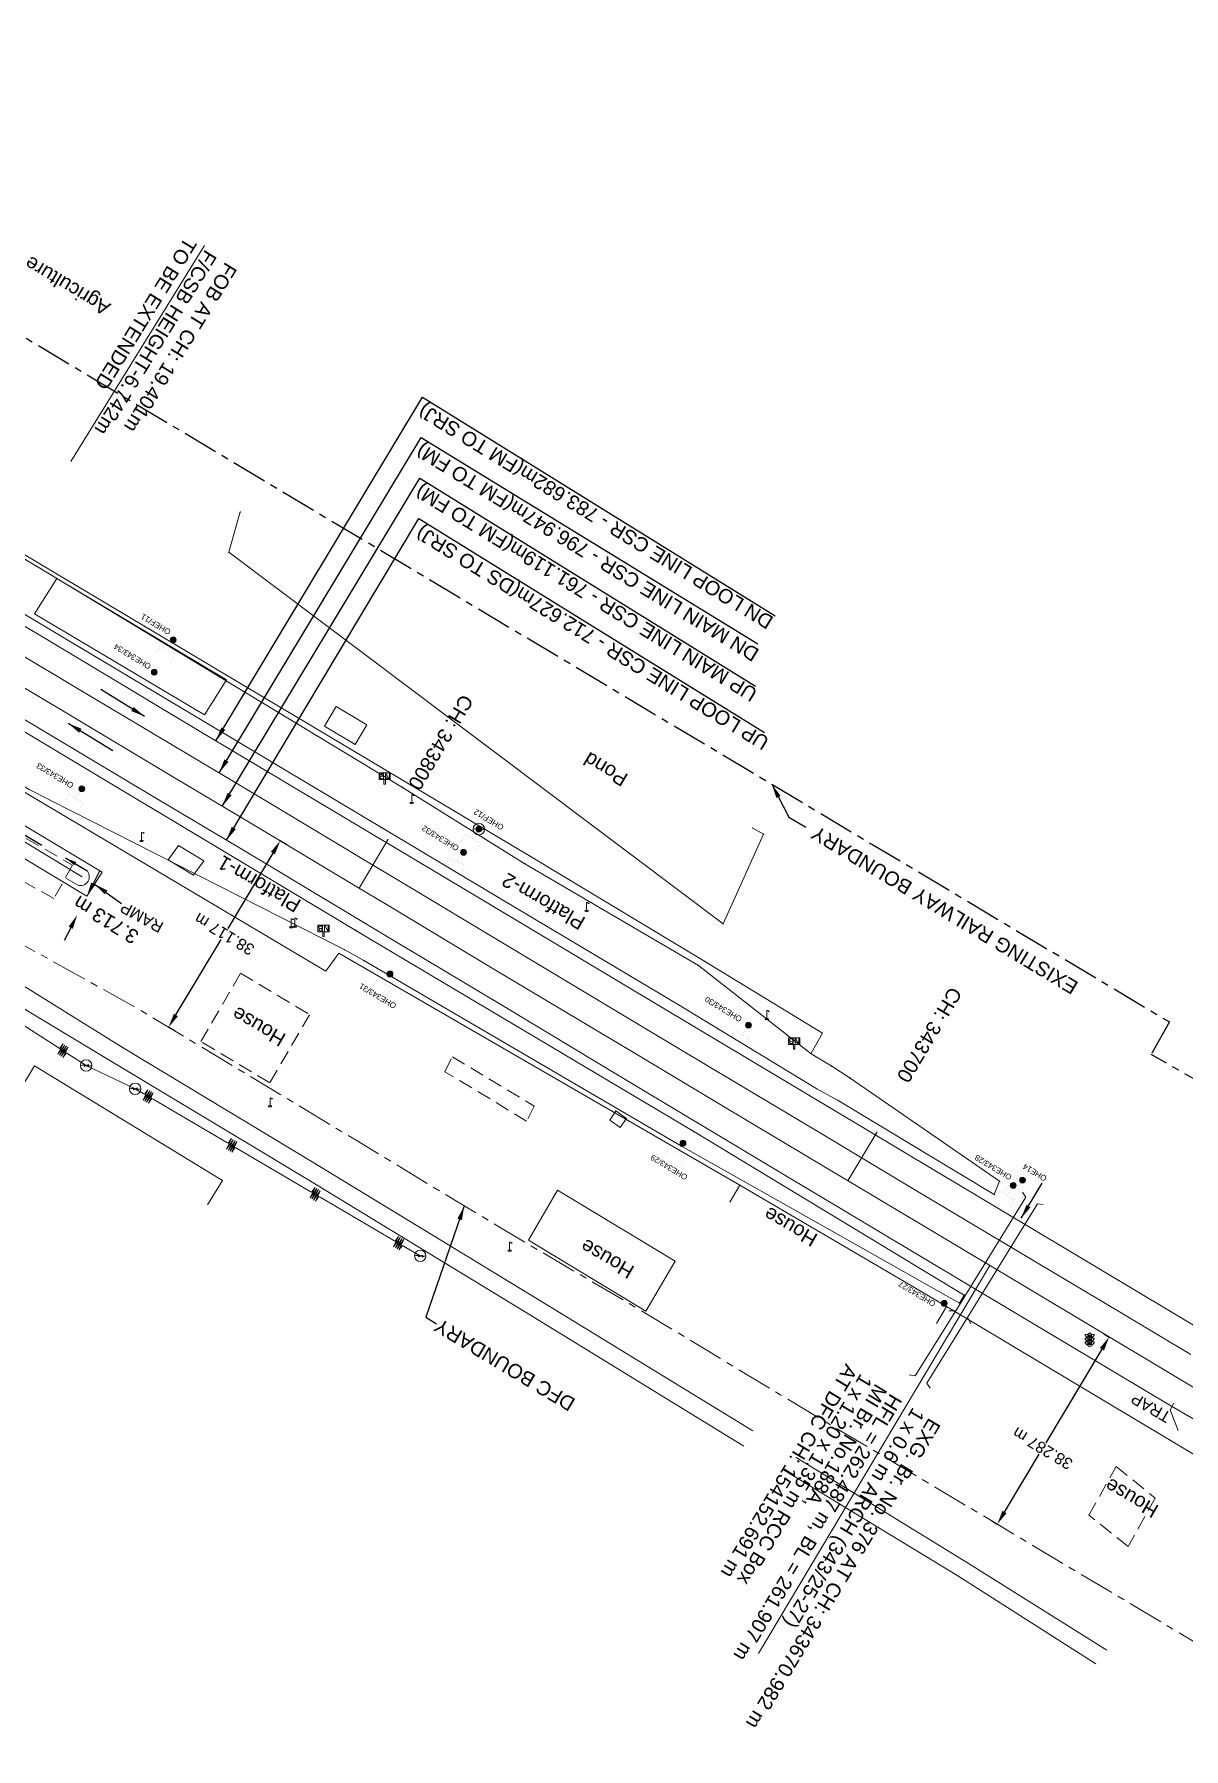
# Model space of a CAD drawing. Header units: metres. Extents: x 593168 to 611286, y 3401475 to 3412398.
# Drawn here: x 607946.2 to 608148, y 3403323.6 to 3403624.5 of the extents above; entities that cross this region are included whole.
import ezdxf
from ezdxf.enums import TextEntityAlignment as Align

# ---------------------------------------------------------------- set-up
doc = ezdxf.new("R2010")
doc.units = ezdxf.units.M
doc.header["$MEASUREMENT"] = 0
doc.linetypes.add('CENTER', pattern=[2, 1.25, -0.25, 0.25, -0.25])
doc.linetypes.add('DASHED', pattern=[0.75, 0.5, -0.25])
doc.layers.get('Defpoints').update_dxf_attribs({"lineweight": 0})
for name, color, linetype, lineweight in [('BRIDGE DETAILS PLAN', 7, 'Continuous', 0), ('CANAL BOTTOM', 5, 'Continuous', 0), ("CHAWAPAIL STN. SRJ's", 251, 'Continuous', 0), ('Compound Wall', 251, 'Continuous', 0), ('DFCC BOUNDARY', 6, 'CENTER', 0), ('Electric Pole', 251, 'Continuous', 0), ('Exg track', 7, 'Continuous', 0), ('Existing IR Chainage', 7, 'Continuous', 0), ('Existing IR Track', 7, 'Continuous', 0), ('Govt buliding', 251, 'Continuous', 0), ('Grill', 251, 'Continuous', 0), ('Lamp_Post', 251, 'Continuous', 0), ('Name Board', 251, 'Continuous', 0), ("NEW CHAWAPAIL STN. SRJ's", 10, 'Continuous', 0), ('OHE MAST', 8, 'Continuous', 0), ('OHE MAST TEXT', 8, 'Continuous', 0), ('Platform', 7, 'Continuous', 0), ('Pond Bottom', 5, 'Continuous', 0), ('Pond Top', 5, 'Continuous', 0), ('Pow_Line', 134, 'Continuous', 0), ('PROPOSED DFCC TRACK', 1, 'Continuous', 0), ('Religious_Place', 251, 'Continuous', 0), ('Residential Building Pucca', 251, 'Continuous', 0), ('Residential Building Semipucca', 251, 'Continuous', 0), ('Shed', 251, 'Continuous', 0), ('Side Details', 251, 'Continuous', 0), ('Sign Board', 251, 'Continuous', 0), ('SRJ CH. in Station', 7, 'Continuous', 0), ('Subroad Edge', 34, 'Continuous', 0), ('Text1', 251, 'Continuous', 0)]:
    doc.layers.add(name, color=color, linetype=linetype, lineweight=lineweight)
doc.layers.add('Existing Railway Boundary', color=7, linetype='CENTER')
doc.styles.add('NB', font='swissbo.ttf', dxfattribs={"height": 1.5})
doc.styles.get("Standard").update_dxf_attribs({"font": 'arial.ttf'})
doc.styles.add('Style-Arial', font='arial.ttf')
doc.dimstyles.new('ISO-25', dxfattribs={"dimtxt": 2.5, "dimasz": 2.5, "dimexe": 1.25, "dimexo": 0.625, "dimtad": 1, "dimtxsty": 'Standard', "dimcen": 2.5, "dimadec": 0, "dimazin": 0, "dimtfac": 1, "dimtmove": 0, "dimatfit": 3, "dimfxl": 1, "dimarcsym": 0})
doc.dimstyles.get("Standard").update_dxf_attribs({"dimtxt": 2.5, "dimasz": 0.18, "dimexe": 0.18, "dimexo": 0.0625, "dimgap": 0.09, "dimtad": 0, "dimtih": 1, "dimtoh": 1, "dimdec": 3, "dimzin": 0, "dimdsep": 46, "dimtxsty": 'Standard', "dimcen": 0.09, "dimaunit": 1, "dimadec": 4, "dimazin": 0, "dimtfac": 1, "dimtdec": 3, "dimtofl": 0, "dimtmove": 0, "dimatfit": 3, "dimfxl": 1, "dimtolj": 1, "dimtzin": 0, "dimarcsym": 0})

# ---------------------------------------------------------------- blocks, each defined once
blk = doc.blocks.new('EP')
blk.add_hatch(color=8).paths.add_polyline_path([(-0.21, -0.05), (-0.21, 0.16), (-0.93, -0.01), (-0.31, 0.07), (-0.31, -0.19), (0.31, 0), (0.31, -0.24), (0.94, -0.01), (0.41, -0.1), (0.43, 0.15)])
at = {"color": 8}
for p, q in [((-0.93, -0.01), (-0.21, 0.16)), ((-0.31, 0.07), (-0.93, -0.01)), ((-0.31, -0.19), (-0.31, 0.07)), ((0.31, 0), (-0.31, -0.19)), ((-0.21, 0.16), (-0.21, -0.05)), ((-0.21, -0.05), (0.43, 0.15)), ((0.31, -0.24), (0.31, 0)), ((0.43, 0.15), (0.41, -0.1)), ((0.94, -0.01), (0.31, -0.24)), ((0.41, -0.1), (0.94, -0.01))]:
    blk.add_line(p, q, dxfattribs=at)
blk.add_circle((0, 0), 1, dxfattribs=at)
blk = doc.blocks.new('LP')
for points in [[(0, 0), (0, 1.5)], [(0.25, 1.35), (0.44, 1.35)]]:
    blk.add_lwpolyline(points)
for centre, radius, start, end in [((0.07, 0.99), 0.519, 57.6425, 97.3165), ((0.34, 1.33), 0.094, 11.7012, 168.0476)]:
    blk.add_arc(centre, radius, start, end)
at = {"extrusion": (0, 0, -1)}
blk.add_ellipse((0, 0.01), major_axis=(0.308, 0), ratio=0.400495, dxfattribs=at)
blk.add_ellipse((0.35, 1.36), major_axis=(0.0017, 0.0438), ratio=0.461056, start_param=1.74022, end_param=4.575836)
blk = doc.blocks.new('NB')
for p, q in [((-0.98, 0.82), (-0.98, 1.98)), ((-0.98, 1.98), (0.98, 1.98)), ((-0.98, 0.82), (0.98, 0.82)), ((-0.13, 0.82), (-0.13, 0)), ((-0.13, 0), (0.13, 0)), ((0.13, 0.82), (0.13, 0)), ((0.98, 1.98), (0.98, 0.82))]:
    blk.add_line(p, q)
at = {"style": 'NB', "width": 1.025371}
blk.add_text('NB', height=0.988, rotation=180, dxfattribs=at).set_placement((0, 1.39), align=Align.MIDDLE)
blk = doc.blocks.new('SIG')
for color, points in [(1, [(-0.22, 0.42, 0.180295), (-0.01, 0.33, -0.00255), (0.01, 0.33, -0.00255), (0.02, 0.33, 0.180295), (0.23, 0.42, -0.002654), (0.25, 0.44, 0.184495), (0.33, 0.65, 1.000001), (-0.32, 0.65, 0.184495), (-0.24, 0.44, -0.002654)]), (2, [(0.23, -0.23, -0.002654), (0.25, -0.21, 0.184495), (0.33, 0.01, 1.000001), (-0.32, 0.01, 0.184495), (-0.24, -0.21, -0.002654), (-0.22, -0.23, 0.180295), (-0.01, -0.32, -0.00255), (0.01, -0.32, -0.00255), (0.02, -0.32, 0.180295)]), (3, [(0.23, -0.88, -0.002654), (0.25, -0.86, 0.184495), (0.33, -0.64, 1.000001), (-0.32, -0.64, 0.184495), (-0.24, -0.86, -0.002654), (-0.22, -0.88, 0.395599)])]:
    blk.add_hatch(color=color).paths.add_polyline_path(points)
for p, q in [((-0.31, 0.98), (-0.32, -0.9)), ((0.33, -0.9), (0.32, 0.98))]:
    blk.add_line(p, q)
for points in [[(-0.31, 0.98), (-0.81, 0.98, 0.198758), (-0.42, 0.41, 0.003814), (-0.31, 0.39, 0.003814)], [(-0.31, 0.33), (-0.81, 0.33, 0.198758), (-0.42, -0.23, 0.003727), (-0.32, -0.26, 0.003727)], [(0.32, 0.98), (0.82, 0.98, -0.198758), (0.44, 0.41, -0.003814), (0.32, 0.39, -0.003814)], [(0.32, 0.33), (0.82, 0.33, -0.198758), (0.44, -0.23, -0.003727), (0.33, -0.26, -0.003727)], [(-0.32, -0.32), (-0.81, -0.32, 0.198758), (-0.42, -0.88, 0.003639), (-0.32, -0.9)], [(0.33, -0.32), (0.82, -0.32, -0.198758), (0.44, -0.88, -0.003639), (0.33, -0.9)]]:
    blk.add_lwpolyline(points, format="xyb")
for centre, radius, start, end in [((0.01, 0.91), 0.324, 12.4049, 167.5951), ((0.01, 0.81), 0.357, 27.7578, 152.2422), ((0.01, -0.9), 0.324, 181.4572, 358.5428)]:
    blk.add_arc(centre, radius, start, end)
blk = doc.blocks.new('OHE MAST')
h = blk.add_hatch(color=256)
h.dxf.hatch_style = 1
edge = h.paths.add_edge_path()
edge.add_arc((0, 0), 0.514, 0, 360)
at = {"const_width": 0.01}
for points in [[(1.5, 3.5), (1.5, 2), (-1.5, 2), (-1.5, 3.5)], [(0, 2), (0, 0)]]:
    blk.add_lwpolyline(points, dxfattribs=at)
blk.add_circle((0, 0), 0.514)
blk = doc.blocks.new('*D231')
at = {"layer": 'Defpoints', "color": 0, "transparency": 16777216}
for p in [(607955.47, 3403473.22, 269.75), (607953.77, 3403469.92), (607953.77, 3403469.92)]:
    blk.add_point(p, dxfattribs=at)
at = {"layer": 'PROPOSED DFCC TRACK', "color": 0, "lineweight": -2, "transparency": 16777216}
for p, q in [((607956.62, 3403475.44), (607957.77, 3403477.66)), ((607952.63, 3403467.69), (607951.48, 3403465.47))]:
    blk.add_line(p, q, dxfattribs=at)
at = {"layer": 'PROPOSED DFCC TRACK', "color": 0, "transparency": 16777216}
for points in [[(607956.25, 3403475.63), (607956.99, 3403475.25), (607955.47, 3403473.22)], [(607952.26, 3403467.88), (607953, 3403467.5), (607953.77, 3403469.92)]]:
    blk.add_solid(points, dxfattribs=at)
at = {"layer": 'PROPOSED DFCC TRACK', "color": 0, "lineweight": 0, "transparency": 16777216, "insert": (607958.83, 3403469.08), "char_height": 2.5, "attachment_point": 5, "rotation": 148.1236, "style": 'Style-Arial'}
blk.add_mtext('\\A1;3.713 m', dxfattribs=at)
blk = doc.blocks.new('TerminatorOpen_0.5')
at = {"color": 0, "linetype": 'ByBlock', "lineweight": -2}
for q in [(-1, 0.25), (-1, 0), (-1, -0.25)]:
    blk.add_line((0, 0), q, dxfattribs=at)
blk = doc.blocks.new('*D220')
at = {"layer": 'Defpoints', "color": 0, "linetype": 'ByBlock', "ltscale": 5, "transparency": 16777216}
for p in [(608133.89, 3403396.5), (608134.94, 3403395.87), (608114.23, 3403363.65)]:
    blk.add_point(p, dxfattribs=at)
at = {"layer": 'DFCC BOUNDARY', "color": 0, "linetype": 'ByBlock', "lineweight": -2, "ltscale": 5, "transparency": 16777216}
for p, q in [((608133.66, 3403393.73), (608123.84, 3403377.31)), ((608133.99, 3403396.44), (608135.05, 3403395.81)), ((608116.57, 3403365.16), (608122.66, 3403375.34)), ((608114.33, 3403363.59), (608115.39, 3403362.95))]:
    blk.add_line(p, q, dxfattribs=at)
at = {"layer": 'DFCC BOUNDARY', "color": 0, "linetype": 'ByBlock', "ltscale": 5, "transparency": 16777216}
for points in [[(608133.3, 3403393.94), (608134.02, 3403393.51), (608134.94, 3403395.87)], [(608116.21, 3403365.38), (608116.92, 3403364.95), (608115.28, 3403363.02)]]:
    blk.add_solid(points, dxfattribs=at)
at = {"layer": 'DFCC BOUNDARY', "color": 0, "linetype": 'ByBlock', "ltscale": 5, "transparency": 16777216, "insert": (608123.25, 3403376.33), "char_height": 2, "attachment_point": 5, "rotation": 149, "style": 'Style-Arial'}
blk.add_mtext('\\A1;38.287 m', dxfattribs=at)
blk = doc.blocks.new('*D221')
at = {"layer": 'Defpoints', "color": 0, "linetype": 'ByBlock', "ltscale": 5, "transparency": 16777216}
for p in [(607989.41, 3403482.93), (607990.66, 3403482.18), (607971.06, 3403449.48)]:
    blk.add_point(p, dxfattribs=at)
at = {"layer": 'DFCC BOUNDARY', "color": 0, "linetype": 'ByBlock', "lineweight": -2, "ltscale": 5, "transparency": 16777216}
for p, q in [((607988.12, 3403480.79), (607980.2, 3403467.57)), ((607990.55, 3403482.24), (607989.3, 3403482.99)), ((607971.1, 3403452.38), (607979.02, 3403465.6)), ((607970.96, 3403449.55), (607969.71, 3403450.3))]:
    blk.add_line(p, q, dxfattribs=at)
at = {"layer": 'DFCC BOUNDARY', "color": 0, "linetype": 'ByBlock', "ltscale": 5, "transparency": 16777216}
for points in [[(607987.76, 3403481), (607988.48, 3403480.57), (607989.41, 3403482.93)], [(607970.74, 3403452.59), (607971.46, 3403452.16), (607969.81, 3403450.23)]]:
    blk.add_solid(points, dxfattribs=at)
at = {"layer": 'DFCC BOUNDARY', "color": 0, "linetype": 'ByBlock', "ltscale": 5, "transparency": 16777216, "insert": (607979.61, 3403466.58), "char_height": 2, "attachment_point": 5, "rotation": 149, "style": 'Style-Arial'}
blk.add_mtext('\\A1;38.117 m', dxfattribs=at)

msp = doc.modelspace()

# ---------------------------------------------------------------- linework, layer by layer
at = {"layer": 'BRIDGE DETAILS PLAN', "lineweight": 13, "flags": 128}
msp.add_lwpolyline([(608113.974, 3403408.4199), (608073.351, 3403340.327)], dxfattribs=at)
at = {"layer": "CHAWAPAIL STN. SRJ's", "lineweight": 13, "elevation": 135.6009, "flags": 128}
msp.add_lwpolyline([(607976.104, 3403587.3936), (607952.6712, 3403549.4836)], dxfattribs=at)
at = {"layer": 'Compound Wall'}
for points in [[(608068.3389, 3403419.5323, 265.3231), (608070.1106, 3403422.5073, 264.8019), (608099.346, 3403405.3747, 264.7114), (608106.4056, 3403401.2341, 264.6895), (608150.8925, 3403374.6287, 264.6572)], [(608104.6333, 3403398.2594, 265.2107), (608106.4056, 3403401.2341, 264.6895)]]:
    msp.add_polyline3d(points, dxfattribs=at)
at = {"layer": 'DFCC BOUNDARY', "ltscale": 5, "flags": 128}
msp.add_lwpolyline([(608169.7484, 3403330.5329), (608166.0125, 3403332.7612), (608109.3376, 3403366.5656), (608077.3094, 3403385.6693), (608053.897, 3403399.8354), (608027.9038, 3403415.1356), (608002.7237, 3403430.4016), (607965.038, 3403453.1168), (607923.0995, 3403476.5115), (607908.5225, 3403452.0667), (607756.2131, 3403543.6905), (607765.5086, 3403559.4423), (607571.8471, 3403673.7258), (607552.2717, 3403660.5571), (607485.2693, 3403700.0965), (607479.8852, 3403703.2741), (607474.4939, 3403706.4583), (607469.0947, 3403709.6517), (607463.6689, 3403712.8676), (607458.2522, 3403716.0874), (607452.8306, 3403719.3215), (607447.4053, 3403722.5717), (607441.9978, 3403725.8273, -0.00829626), (607370.6701, 3403770.5171), (607376.2934, 3403779.6115)], format="xyb", dxfattribs=at)
at = {"layer": 'Exg track', "elevation": 264.1857}
msp.add_lwpolyline([(608146.3011, 3403384.2452), (608145.6295, 3403383.0941), (608147.0314, 3403379.4606)], dxfattribs=at)
at = {"layer": 'Existing IR Chainage', "color": 7, "linetype": 'Continuous', "lineweight": 13, "flags": 128}
for points in [[(608008.3817, 3403483.2171), (608003.2463, 3403474.6365)], [(608094.1809, 3403431.8746), (608089.056, 3403423.2877)]]:
    msp.add_lwpolyline(points, dxfattribs=at)
at = {"layer": 'Existing IR Track', "color": 0, "flags": 128}
for points in [[(608151.5167, 3403396.9152), (608086.4235, 3403435.7831), (608056.7796, 3403453.4972), (608031.8518, 3403468.4243), (608012.9231, 3403479.7069), (607975.9689, 3403501.7758), (607956.1825, 3403513.6224), (607936.3775, 3403525.4876), (607916.8375, 3403537.1673), (607899.659, 3403547.5073), (607879.377, 3403559.6085), (607862.2113, 3403569.8569), (607844.4569, 3403580.4738), (607828.8824, 3403589.8264), (607809.379, 3403601.4936), (607791.9107, 3403611.9358), (607773.1687, 3403623.2026), (607759.7901, 3403631.2413), (607739.2471, 3403643.525)], [(608189.1933, 3403358.4469), (608145.1533, 3403384.1435), (608107.2322, 3403406.7721), (608077.1122, 3403424.809), (608048.9418, 3403441.6816), (608028.7206, 3403453.8546), (608009.5482, 3403465.3257), (607999.9832, 3403471.033), (607981.9504, 3403481.8659), (607967.9877, 3403490.2163), (607949.1946, 3403501.4065), (607926.8519, 3403514.7494), (607908.8396, 3403525.5435), (607890.4199, 3403536.5796), (607871.5161, 3403547.8865), (607855.0867, 3403557.649), (607837.0381, 3403568.5038), (607819.5812, 3403578.9165), (607801.5152, 3403589.7056), (607785.097, 3403599.5287), (607764.9084, 3403611.5797), (607751.7691, 3403619.4251)]]:
    msp.add_lwpolyline(points, dxfattribs=at)
at = {"layer": 'Existing IR Track', "color": 0, "lineweight": 15, "flags": 128}
for points in [[(608149.253, 3403392.8035), (608133.1137, 3403402.4273), (608116.9102, 3403412.0895), (608100.5498, 3403421.8888), (608084.103, 3403431.7437), (608069.1691, 3403440.6578), (608054.167, 3403449.6128), (608029.322, 3403464.5008), (608010.4231, 3403475.8438), (608006.3658, 3403478.277), (607987.3072, 3403489.7199), (607973.099, 3403498.1886), (607953.8044, 3403509.6915), (607932.1823, 3403522.5789), (607914.3945, 3403533.2082), (607896.6199, 3403543.9107), (607876.7913, 3403555.7505), (607859.7798, 3403565.899), (607842.1925, 3403576.3679), (607825.4945, 3403586.3774), (607807.1703, 3403597.3308), (607789.4345, 3403607.9296), (607770.1471, 3403619.4703), (607756.8952, 3403627.397)], [(608160.6071, 3403380.5312), (608147.2148, 3403388.5271), (608130.7101, 3403398.4046), (608114.4058, 3403408.1623), (608098.1416, 3403417.8652), (608082.0197, 3403427.4872), (608066.7525, 3403436.6154), (608051.5213, 3403445.7222), (608026.9257, 3403460.44), (608008.1768, 3403471.6857), (608002.8781, 3403474.8569), (607984.5464, 3403485.8427), (607970.6918, 3403494.1213), (607951.5286, 3403505.5588), (607929.5354, 3403518.6739)]]:
    msp.add_lwpolyline(points, dxfattribs=at)
at = {"layer": 'Existing IR Track', "color": 0, "linetype": 'Continuous', "flags": 128}
msp.add_lwpolyline([(608106.7909, 3403400.4725), (608108.027, 3403400.4561), (608120.2835, 3403420.3965), (608119.7046, 3403421.2755)], dxfattribs=at)
at = {"layer": 'Existing IR Track', "color": 0, "linetype": 'Continuous', "elevation": 0.001, "flags": 128}
msp.add_lwpolyline([(608110.648, 3403398.203), (608110.0723, 3403399.297), (608122.3287, 3403419.2373), (608123.3747, 3403419.1206)], dxfattribs=at)
at = {"layer": 'Existing Railway Boundary', "ltscale": 5}
for points in [[(607755.5205, 3403663.0787), (607768.7738, 3403683.4578), (607924.3361, 3403590.4668), (607921.2062, 3403585.2309), (608145.5025, 3403451.1525), (608142.2829, 3403445.4311)], [(610412.2426, 3402047.4072), (610348.1708, 3402084.3155), (610255.6699, 3402141.9633), (610098.8011, 3402235.9968), (610097.6409, 3402236.5907), (610096.8654, 3402237.0016), (610095.7382, 3402237.4658), (610093.9073, 3402238.4592), (608296.8511, 3403316.4743), (608263.9541, 3403378.7593), (608188.5487, 3403419.3953), (608142.2829, 3403445.4311)]]:
    msp.add_lwpolyline(points, dxfattribs=at)
at = {"layer": 'Govt buliding', "color": 88, "linetype": 'DASHED', "ltscale": 5}
msp.add_lwpolyline([(608018.325, 3403442.4234), (608019.6368, 3403445.0449), (608033.971, 3403436.3791), (608032.6591, 3403433.7576)], close=True, dxfattribs=at)
at = {"layer": 'Grill'}
for points in [[(607651.9058, 3403703.0721, 264.1877), (607735.7925, 3403652.7963, 264.4216), (607790.6879, 3403620.3994, 265.1144), (607793.0067, 3403623.6824, 264.8165), (607847.6243, 3403591.3213, 264.9515), (607872.7318, 3403576.074, 265.0664), (607923.826, 3403545.4481, 266.0531), (608033.472, 3403480.1018, 264.9185), (608063.5002, 3403462.0502, 265.0574), (608084.5837, 3403449.1867, 264.6106), (608082.646, 3403445.6569, 264.9645)], [(607640.479, 3403681.6155, 264.3916), (607639.4079, 3403679.3036, 264.4896), (607698.2112, 3403643.6708, 264.8385), (607696.6807, 3403641.2757, 264.6875), (607780.197, 3403590.449, 265.2504), (607900.2246, 3403518.3404, 265.7442), (607924.8835, 3403503.0983, 265.1644), (607997.4362, 3403460.0478, 264.8175), (607999.7097, 3403463.1994, 264.8715)], [(608070.1106, 3403422.5073, 264.8019), (607999.7097, 3403463.1994, 264.8715)]]:
    msp.add_polyline3d(points, dxfattribs=at)
at = {"layer": "NEW CHAWAPAIL STN. SRJ's", "elevation": 269.7491}
msp.add_lwpolyline([(607924.316, 3403497.7), (607958.142, 3403477.4633), (607955.4749, 3403473.2157), (607913.5021, 3403498.4347), (607914.9578, 3403500.6537), (607954.6705, 3403476.6212)], dxfattribs=at)
msp.add_lwpolyline([(607951.7815, 3403476.4113), (607953.8115, 3403475.1916, 0.82638779), (607955.3741, 3403477.7923)], format="xyb", dxfattribs=at)
at = {"layer": 'Platform'}
for points in [[(607652.8279, 3403701.8987, 264.2687), (607762.6406, 3403636.4108, 264.3486), (607762.6704, 3403636.0042, 264.3586), (607780.8986, 3403625.4356, 264.5106), (607784.0931, 3403623.0099, 264.8645), (607790.6421, 3403619.6952, 265.0254), (607792.717, 3403622.0022, 264.7425), (607833.0276, 3403598.4993, 264.8875), (607846.0888, 3403591.21, 264.9575), (607872.6068, 3403575.6801, 265.0464), (607897.8168, 3403560.6305, 264.7805), (607900.6438, 3403558.7384, 264.8785), (607946.6104, 3403531.1548, 265.0174), (608010.8903, 3403492.3092, 264.9825), (608032.38, 3403478.9077, 265.0105), (608062.8189, 3403461.0581, 265.0654), (608082.6172, 3403445.5764, 265.0154), (608086.2229, 3403443.3677, 264.9955), (608089.4838, 3403441.3029, 264.4746), (608110.0132, 3403427.1369, 264.2577)], [(608110.0132, 3403427.1369, 264.2577), (608115.7054, 3403423.207, 264.1977), (608114.7717, 3403420.8669, 264.1967), (608108.7281, 3403424.5152, 264.2462), (608087.3766, 3403437.3917, 264.4216), (608083.6344, 3403439.4006, 265.0444), (608059.4174, 3403454.1079, 265.0394), (608027.9986, 3403472.8375, 265.0424), (608007.1625, 3403485.2538, 265.0244), (607942.8243, 3403523.7221, 265.0234), (607900.4612, 3403549.1052, 265.0055), (607894.1275, 3403552.8093, 265.0304), (607869.9155, 3403567.2419, 265.0364), (607842.2593, 3403583.7919, 265.0404), (607829.8706, 3403591.2495, 265.0754), (607782.6065, 3403619.544, 265.0744), (607779.0394, 3403621.7433, 264.4076), (607761.5716, 3403632.1282, 264.3686), (607760.602, 3403632.7812, 264.3866), (607650.8302, 3403698.4085, 264.3257)], [(607854.0381, 3403556.2815, 265.0714), (608002.7013, 3403467.2048, 265.0274), (608005.3369, 3403465.5961, 264.2717), (608062.0144, 3403431.9177, 264.3137), (608088.7022, 3403415.7828, 264.2311), (608109.4816, 3403403.2238, 264.1667), (608108.6572, 3403401.8338, 264.1597), (608087.6622, 3403413.66, 264.2045), (608059.8373, 3403429.3421, 264.2637), (608004.0688, 3403461.9346, 264.5136), (608000.6608, 3403463.8423, 264.9255), (607945.345, 3403491.9252, 265.0534), (607844.0406, 3403553.336, 265.1734)]]:
    msp.add_polyline3d(points, dxfattribs=at)
for p in [(607946.61, 3403531.155, 265.017), (608010.89, 3403492.309, 264.982), (608007.163, 3403485.254, 265.024), (608032.38, 3403478.908, 265.01), (608027.999, 3403472.837, 265.042), (608002.701, 3403467.205, 265.027), (608000.661, 3403463.842, 264.925), (608005.337, 3403465.596, 264.272), (608004.069, 3403461.935, 264.514), (608062.819, 3403461.058, 265.065), (608059.417, 3403454.108, 265.039), (608082.617, 3403445.576, 265.015), (608086.223, 3403443.368, 264.995), (608083.634, 3403439.401, 265.044), (608089.484, 3403441.303, 264.475), (608087.377, 3403437.392, 264.422), (608062.014, 3403431.918, 264.314), (608059.837, 3403429.342, 264.264), (608114.772, 3403420.867, 264.197), (608115.705, 3403423.207, 264.198), (608109.482, 3403403.224, 264.167), (608108.657, 3403401.834, 264.16)]:
    msp.add_point(p, dxfattribs=at)
at = {"layer": 'Pond Top'}
msp.add_polyline3d([(607982.4048, 3403540.6427, 262.2723), (607980.3629, 3403533.5712, 262.4672), (608067.1666, 3403468.3523, 261.3175), (608074.2519, 3403484.1077, 261.9673), (608072.3539, 3403485.1587, 260.6187)], dxfattribs=at)
for p in [(607982.405, 3403540.643, 262.272), (607980.363, 3403533.571, 262.467), (608072.354, 3403485.159, 260.619), (608074.252, 3403484.108, 261.967), (608067.167, 3403468.352, 261.318)]:
    msp.add_point(p, dxfattribs=at)
at = {"layer": 'Pow_Line', "elevation": 263.3529}
msp.add_lwpolyline([(607937.8141, 3403454.7476), (607950.4386, 3403446.655), (607950.6574, 3403446.5148), (607951.2901, 3403447.298), (607950.3604, 3403445.5143), (607951.5931, 3403447.1038), (607950.6634, 3403445.32), (607951.8961, 3403446.9096), (607950.9664, 3403445.1258), (607952.1991, 3403446.7153), (607951.2694, 3403444.9316), (607951.9021, 3403445.7149), (607952.1218, 3403445.576), (607955.3381, 3403443.5143), (607963.9406, 3403439.4225), (607965.3632, 3403438.5897), (607965.5875, 3403438.4584), (607966.1882, 3403439.2665), (607965.3311, 3403437.4468), (607966.4988, 3403439.0846), (607965.6417, 3403437.2649), (607966.8093, 3403438.9028), (607965.9522, 3403437.083), (607967.1199, 3403438.7209), (607966.2628, 3403436.9012), (607966.8634, 3403437.7093), (607967.0885, 3403437.5794), (607980.0277, 3403430.0023), (607980.252, 3403429.8709), (607980.8527, 3403430.679), (607979.9956, 3403428.8593), (607981.1633, 3403430.4972), (607980.3062, 3403428.6774), (607981.4738, 3403430.3153), (607980.6167, 3403428.4956), (607981.7844, 3403430.1334), (607980.9273, 3403428.3137), (607981.5279, 3403429.1218), (607981.753, 3403428.992), (607994.6922, 3403421.4148), (607994.9165, 3403421.2835), (607995.5172, 3403422.0916), (607994.6601, 3403420.2719), (607995.8278, 3403421.9097), (607994.9707, 3403420.09), (607996.1383, 3403421.7279), (607995.2812, 3403419.9081), (607996.4489, 3403421.546), (607995.5918, 3403419.7263), (607996.1924, 3403420.5344), (607996.4175, 3403420.4045), (608009.3567, 3403412.8274), (608009.581, 3403412.696), (608010.1817, 3403413.5041), (608009.3246, 3403411.6844), (608010.4923, 3403413.3223), (608009.6352, 3403411.5025), (608010.8028, 3403413.1404), (608009.9457, 3403411.3207), (608011.1134, 3403412.9585), (608010.2563, 3403411.1388), (608010.8569, 3403411.9469), (608011.082, 3403411.8171), (608013.9947, 3403410.1114)], dxfattribs=at)
at = {"layer": 'PROPOSED DFCC TRACK', "linetype": 'Continuous', "flags": 128}
msp.add_lwpolyline([(608108.027, 3403400.4561), (608100.8722, 3403389.085), (608099.8282, 3403389.2186)], dxfattribs=at)
at = {"layer": 'PROPOSED DFCC TRACK', "linetype": 'Continuous', "elevation": 0.001, "flags": 128}
msp.add_lwpolyline([(608110.0723, 3403399.297), (608102.9285, 3403387.799), (608103.5056, 3403386.9188)], dxfattribs=at)
at = {"layer": 'Religious_Place'}
msp.add_polyline3d([(608049.1142, 3403432.6052, 264.1317), (608047.2606, 3403433.934, 264.1737), (608048.3273, 3403435.5318, 264.2687), (608050.1812, 3403434.2027, 264.2687)], close=True, dxfattribs=at)
at = {"layer": 'Residential Building Pucca', "color": 88, "linetype": 'DASHED', "ltscale": 5}
for points in [[(607928.6332, 3403484.4387), (607930.3357, 3403487.4449), (607933.3513, 3403486.2872), (607935.0336, 3403488.9089), (607952.9583, 3403478.6816), (607949.6944, 3403472.8383)], [(607982.4646, 3403459.702), (607994.5664, 3403452.4313), (607987.5732, 3403440.4608), (607975.4737, 3403447.7301)], [(608131.3759, 3403364.6104), (608136.1528, 3403373.1288), (608143.0252, 3403367.6158), (608138.2483, 3403359.0974)]]:
    msp.add_lwpolyline(points, close=True, dxfattribs=at)
at = {"layer": 'Residential Building Pucca'}
msp.add_polyline3d([(607943.6772, 3403439.1763, 263.274), (607946.2806, 3403443.4433, 263.274), (607979.2747, 3403423.3125, 262.9061), (607976.6712, 3403419.0455, 262.9061)], dxfattribs=at)
msp.add_polyline3d([(608053.5915, 3403400.4192, 262.8691), (608032.9714, 3403412.887, 262.8951), (608038.1031, 3403421.6434, 262.8881), (608058.7233, 3403409.1755, 262.8881)], close=True, dxfattribs=at)
at = {"layer": 'Residential Building Semipucca'}
msp.add_polyline3d([(607999.2369, 3403506.4993, 265.035), (607997.1848, 3403503.0672, 265.035), (608002.5881, 3403499.8365, 265.0351), (608004.6402, 3403503.2687, 265.0351)], close=True, dxfattribs=at)
at = {"layer": 'Shed'}
for points in [[(607980.0065, 3403511.2124, 264.9795), (607976.0982, 3403505.023, 265.0354), (607946.2817, 3403522.7676, 264.8535), (607950.19, 3403528.9569, 264.7975)], [(607971.5569, 3403482.1183, 265.0474), (607975.988, 3403479.4545, 265.0824), (607974.1784, 3403476.9103, 265.2394), (607969.7471, 3403479.5742, 265.2394)]]:
    msp.add_polyline3d(points, close=True, dxfattribs=at)
at = {"layer": 'Subroad Edge'}
for points in [[(607920.979, 3403472.9303), (607937.1646, 3403461.9507), (607961.5198, 3403446.7739), (607995.2942, 3403426.4245), (608034.2044, 3403402.7273), (608072.3546, 3403379.3807)], [(607919.179, 3403469.9369), (607933.5535, 3403460.2407), (607937.0183, 3403457.9035), (607960.0959, 3403444.0524), (607993.6926, 3403423.86), (608032.2989, 3403400.3492), (608070.8206, 3403376.7331)]]:
    msp.add_lwpolyline(points, dxfattribs=at)
for points in [[(608077.7535, 3403372.5356, 262.699), (608108.3706, 3403353.9625, 262.4932), (608132.6074, 3403338.4944, 262.5182)], [(608079.9916, 3403374.7066, 262.7229), (608110.0698, 3403356.267, 262.5112), (608134.5042, 3403340.9022, 262.5262)]]:
    msp.add_polyline3d(points, dxfattribs=at)

# ---------------------------------------------------------------- block references
at = {"layer": 'Electric Pole', "xscale": 0.9997078269170317, "yscale": 0.9997078269170317, "zscale": 0.9997078269170317}
for p in [(608024.2726, 3403484.9854, 265.1224), (607955.34, 3403443.5131, 262.993), (607963.9432, 3403439.4213, 263.101), (608014.0006, 3403410.108, 263.7768)]:
    msp.add_blockref('EP', p, dxfattribs=at)
at = {"layer": 'Lamp_Post', "xscale": 0.9997078269170317, "yscale": 0.9997078269170317, "zscale": 0.9997078269170317}
for p in [(608012.4938, 3403489.5465, 265.0674), (607965.0726, 3403482.9231, 264.9785), (608043.1931, 3403470.5957, 265.2144), (607991.3352, 3403467.7636, 264.9955), (607991.9722, 3403467.8539, 266.0691), (608074.8285, 3403451.6386, 265.1944), (607987.6252, 3403436.3104, 262.7501), (608029.6823, 3403410.9871, 262.9341)]:
    msp.add_blockref('LP', p, dxfattribs=at)
at = {"layer": 'Name Board', "xscale": 0.9997078269170317, "yscale": 0.9997078269170317, "zscale": 0.9997078269170317}
for p in [(608007.7376, 3403492.8756, 265.0035), (607997.0119, 3403466.1724, 265.0055), (608079.6316, 3403446.3913, 264.9525)]:
    msp.add_blockref('NB', p, dxfattribs=at)
at = {"layer": 'OHE MAST', "rotation": 149.0208306544456}
for p in [(607970.6385, 3403518.1839), (607967.3025, 3403512.5269), (607954.5707, 3403492.075), (608024.2726, 3403484.9854), (608021.5837, 3403480.9127), (608008.6866, 3403459.5639), (608071.6078, 3403450.589), (608060.1152, 3403429.8764), (608118.0876, 3403422.4698), (608119.7035, 3403423.4039), (608105.9749, 3403401.776)]:
    msp.add_blockref('OHE MAST', p, dxfattribs=at)
at = {"layer": 'Sign Board', "xscale": 0.9997078269177826, "yscale": 0.9997078269177826, "zscale": 0.9997078269177826}
msp.add_blockref('SIG', (608131.5033, 3403395.351, 264.3097), dxfattribs=at)

# ---------------------------------------------------------------- texts
at = {"layer": 'BRIDGE DETAILS PLAN', "color": 10, "style": 'Style-Arial'}
for s, p in [('AT DFC CH: 154152.691 m ', (608088.7123, 3403391.3263)), ('1 x 1.20 x 1.35 m RCC Box', (608091.3307, 3403389.5865)), ('MI Br. No.188A, ', (608093.949, 3403387.8466))]:
    msp.add_text(s, height=2.5, rotation=239, dxfattribs=at).set_placement(p)
at = {"layer": 'BRIDGE DETAILS PLAN', "style": 'Style-Arial'}
for s, p in [('HFL = 262.487 m, BL = 261.907 m ', (608096.5673, 3403386.1067)), ('EXG. Br. No. 376 AT CH: 343670.982 m', (608103.3234, 3403381.8311)), ('1 x 0.6 m ARCH (343/25-27)', (608100.5034, 3403383.6749))]:
    msp.add_text(s, height=2.5, rotation=239, dxfattribs=at).set_placement(p)
at = {"layer": "CHAWAPAIL STN. SRJ's", "lineweight": 13, "insert": (607977.3283, 3403586.1862, 67.8005), "char_height": 2.5, "width": 48.267487, "attachment_point": 4, "rotation": 238.27918, "line_spacing_factor": 0.648, "style": 'Style-Arial'}
msp.add_mtext('\\pxsm1;FOB AT CH: 19.401m \\PF/CSB HEIGHT-6.742m\\P{\\C1;TO BE EXTENDED}', dxfattribs=at)
at = {"layer": 'DFCC BOUNDARY', "linetype": 'Continuous', "ltscale": 5}
msp.add_text('DFC BOUNDARY', height=2.5, rotation=149, dxfattribs=at).set_placement((608016.8381, 3403398.1784), align=Align.MIDDLE_RIGHT)
at = {"layer": 'Exg track'}
msp.add_text('TRAP', height=2, rotation=149.797857, dxfattribs=at).set_placement((608145.981, 3403382.4319))
at = {"layer": 'Existing IR Chainage', "color": 7, "lineweight": 0, "char_height": 2.5, "attachment_point": 6, "line_spacing_factor": 0.60036, "style": 'Style-Arial'}
for s, insert, rotation in [('CH: 343800', (608012.8021, 3403492.2258), 239.100114), ('CH: 343700', (608098.5902, 3403440.8886), 239.170211)]:
    msp.add_mtext(s, dxfattribs=dict(at, insert=insert, rotation=rotation))
at = {"layer": 'Existing Railway Boundary', "linetype": 'Continuous', "ltscale": 5}
msp.add_text('EXISTING RAILWAY BOUNDARY', height=2.5, rotation=149, dxfattribs=at).set_placement((608083.6391, 3403485.68, 613.7163), align=Align.RIGHT)
at = {"layer": "NEW CHAWAPAIL STN. SRJ's", "insert": (607968.1572, 3403466.6875), "char_height": 2, "width": 11.95633, "attachment_point": 1, "rotation": 151.044359}
msp.add_mtext('RAMP', dxfattribs=at)
at = {"layer": 'OHE MAST TEXT'}
for s, p in [('OHEF/11', (607970.3163, 3403519.8646, 265.28)), ('OHE343/34', (607966.8578, 3403513.8191, 265.069)), ('OHE343/33', (607953.251, 3403492.9385, 264.992)), ('OHEF/12', (608028.7775, 3403485.5838, 265.122)), ('OHE343/32', (608020.9026, 3403481.9483, 265.08)), ('OHE343/31', (608009.9187, 3403454.2462, 265.247)), ('OHE343/30', (608070.5914, 3403451.9425, 265)), ('OHE343/29', (608061.0526, 3403424.1916, 265.669)), ('OHE343/28', (608117.9643, 3403424.1746, 268.409)), ('OHE14', (608124.0992, 3403423.9829, 266.052)), ('OHE343/27', (608104.5972, 3403401.972, 267.094))]:
    msp.add_text(s, height=1, rotation=149, dxfattribs=at).set_placement(p)
at = {"layer": 'Pond Bottom'}
msp.add_text('Pond', height=2.5, rotation=149, dxfattribs=at).set_placement((608050.6894, 3403494.4676, 264.4126))
at = {"layer": 'Side Details'}
msp.add_text('Agriculture Land', height=2.5, rotation=149, dxfattribs=at).set_placement((607959.8366, 3403577.0817, 156.3202))
at = {"layer": 'SRJ CH. in Station', "color": 7, "lineweight": 15}
for s, p in [('DN LOOP LINE CSR - 783.682m(FM TO SRJ)', (608044.7856, 3403539.871)), ('DN MAIN LINE CSR - 796.947m(FM TO FM)', (608043.3494, 3403533.5327)), ('UP MAIN LINE CSR - 761.119m(FM TO FM)', (608043.14, 3403526.4361)), ('UP LOOP LINE CSR - 712.627m(DS TO SRJ)', (608044.205, 3403518.5518))]:
    msp.add_text(s, height=2.5, rotation=148.481236, dxfattribs=at).set_placement(p, align=Align.MIDDLE_CENTER)
at = {"layer": 'Text1'}
for s, p in [('Platform-1', (607993.2943, 3403472.3844, 156.9139)), ('Platform-1', (607993.2943, 3403472.3844, 156.9139)), ('Platform-2', (608043.2104, 3403469.3256, 156.9858)), ('Platform-2', (608043.2104, 3403469.3256, 156.9858)), ('House', (608083.9763, 3403413.7336, -107.2806)), ('House', (608083.9763, 3403413.7336, -107.2806)), ('House', (608051.7948, 3403408.1169, -107.2806)), ('House', (608051.7948, 3403408.1169, -107.2806))]:
    msp.add_text(s, height=2.5, rotation=149.722073, dxfattribs=at).set_placement(p)
at = {"layer": 'Text1', "color": 88}
for p in [(607990.6184, 3403448.8667, -107.2806), (607990.6184, 3403448.8667, -107.2806), (608143.8339, 3403366.1386, 156.3202), (608143.8339, 3403366.1386, 156.3202)]:
    msp.add_text('House', height=2.5, rotation=149.722073, dxfattribs=at).set_placement(p)

# ---------------------------------------------------------------- dimensions: what is measured, and where the dimension line sits
at = {"layer": 'DFCC BOUNDARY', "linetype": 'ByBlock', "ltscale": 5}
dim = msp.add_aligned_dim(p1=(607971.0636, 3403449.4849), p2=(607990.6574, 3403482.1805), distance=1.4578, dimstyle='Standard', override={"dimtxt": 2, "dimasz": 2.5, "dimexe": 0.125, "dimexo": 0.125, "dimgap": 0.125, "dimtad": 1, "dimtih": 0, "dimtoh": 0, "dimdec": 3, "dimzin": 11, "dimpost": ' m', "dimtxsty": 'Style-Arial', "dimsah": 1, "dimadec": 4, "dimazin": 3, "dimtmove": 2, "dimatfit": 1, "dimldrblk": 'TerminatorOpen_0.5', "dimfrac": 2, "dimtzin": 11}, dxfattribs=at)
dim.commit()
dim.dimension.update_dxf_attribs({"geometry": '*D221', "text_midpoint": (607979.61, 3403466.5821), "text_rotation": 149})
dim = msp.add_linear_dim(base=(608134.9431, 3403395.8713), p1=(608114.2254, 3403363.6503), p2=(608133.8869, 3403396.5034), angle=59.100801, dimstyle='Standard', override={"dimtxt": 2, "dimasz": 2.5, "dimexe": 0.125, "dimexo": 0.125, "dimgap": 0.125, "dimtad": 1, "dimtih": 0, "dimtoh": 0, "dimdec": 3, "dimzin": 11, "dimpost": ' m', "dimtxsty": 'Style-Arial', "dimsah": 1, "dimadec": 4, "dimazin": 3, "dimtmove": 2, "dimatfit": 1, "dimldrblk": 'TerminatorOpen_0.5', "dimfrac": 2, "dimtzin": 11}, dxfattribs=at)
dim.commit()
dim.dimension.update_dxf_attribs({"geometry": '*D220', "text_midpoint": (608123.2474, 3403376.3286), "dimtype": 129, "text_rotation": 149})
at = {"layer": 'PROPOSED DFCC TRACK', "color": 10, "lineweight": 0}
dim = msp.add_linear_dim(base=(607953.7738, 3403469.9153), p1=(607955.4749, 3403473.2157, 269.7491), p2=(607953.7738, 3403469.9153), angle=242.731812, dimstyle='Standard', override={"dimtxt": 2.5, "dimasz": 2.5, "dimexe": 0.125, "dimexo": 0.125, "dimgap": 0.125, "dimtad": 1, "dimtih": 0, "dimtoh": 0, "dimdec": 3, "dimzin": 11, "dimpost": ' m', "dimtxsty": 'Style-Arial', "dimsah": 1, "dimadec": 4, "dimazin": 3, "dimtmove": 2, "dimatfit": 1, "dimldrblk": 'TerminatorOpen_0.5', "dimfrac": 2, "dimtzin": 11}, dxfattribs=at)
dim.commit()
dim.dimension.update_dxf_attribs({"geometry": '*D231', "text_midpoint": (607958.8274, 3403469.0765), "dimtype": 129, "text_rotation": 359})

# ---------------------------------------------------------------- leaders
at = {"layer": 'CANAL BOTTOM'}
msp.add_leader([(608119.4737, 3403416.7001, 0.0288), (608123.1772, 3403422.8509, 0.0288)], dimstyle='ISO-25', override={"dimtxt": 3, "dimasz": 2.5, "dimgap": 0.625, "dimtad": 0, "dimdec": 3, "dimzin": 2, "dimtdec": 3}, dxfattribs=at)
at = {"layer": 'DFCC BOUNDARY', "linetype": 'Continuous', "lineweight": 0, "ltscale": 5}
msp.add_leader([(608021.7307, 3403418.8781), (608014.9855, 3403399.3245), (608016.8381, 3403398.1784)], dimstyle='ISO-25', override={"dimtxt": 3, "dimtad": 0, "dimdec": 3, "dimzin": 2, "dimtdec": 3}, dxfattribs=at)
at = {"layer": 'Existing IR Track', "color": 7, "lineweight": -3}
for points in [[(607965.6091, 3403504.7606), (607957.9276, 3403509.4756)], [(607952.1726, 3403503.5552), (607960.0105, 3403498.7969)]]:
    msp.add_leader(points, dimstyle='ISO-25', override={"dimtxt": 3, "dimasz": 2.5, "dimtad": 0, "dimdec": 3, "dimzin": 2, "dimtdec": 3}, dxfattribs=at)
at = {"layer": 'Existing Railway Boundary', "linetype": 'Continuous', "ltscale": 5}
msp.add_leader([(608075.7219, 3403492.8655), (608078.7084, 3403487.116), (608081.6675, 3403485.3335)], dimstyle='ISO-25', override={"dimtxt": 3, "dimasz": 2.5, "dimgap": 0.625, "dimtad": 0, "dimdec": 3, "dimzin": 2, "dimtdec": 3}, dxfattribs=at)
at = {"layer": "NEW CHAWAPAIL STN. SRJ's"}
for points, override in [([(607942.1623, 3403485.408, 269.7491), (607947.5793, 3403482.2042, 269.7491)], {"dimtxt": 3, "dimasz": 2, "dimtad": 0, "dimdec": 3, "dimzin": 2, "dimtdec": 3}), ([(607951.6952, 3403479.936, 269.7491), (607955.3741, 3403477.7923, 269.7491)], {"dimtxt": 3, "dimasz": 2, "dimtad": 0, "dimdec": 3, "dimzin": 2, "dimtdec": 3}), ([(607956.8085, 3403475.3395), (607961.5756, 3403471.9322)], {"dimtxt": 3, "dimasz": 2.5, "dimtad": 0, "dimdec": 3, "dimzin": 2, "dimtdec": 3})]:
    msp.add_leader(points, dimstyle='ISO-25', override=override, dxfattribs=at)
at = {"layer": 'SRJ CH. in Station', "color": 7, "lineweight": 15}
for points in [[(607978.1275, 3403500.4867), (608014.3607, 3403560.7803), (608076.2744, 3403522.4439)], [(607978.672, 3403494.8668), (608014.147, 3403553.6864), (608073.2276, 3403517.4784)], [(607979.2392, 3403489.0139), (608013.9333, 3403546.5924), (608072.844, 3403510.0936)], [(607979.9816, 3403483.0433), (608013.7195, 3403539.4984), (608074.4549, 3403501.9571)]]:
    msp.add_leader(points, dimstyle='Standard', override={"dimasz": 2.5, "dimgap": 0.25}, dxfattribs=at)

doc.saveas('drawing.dxf')
